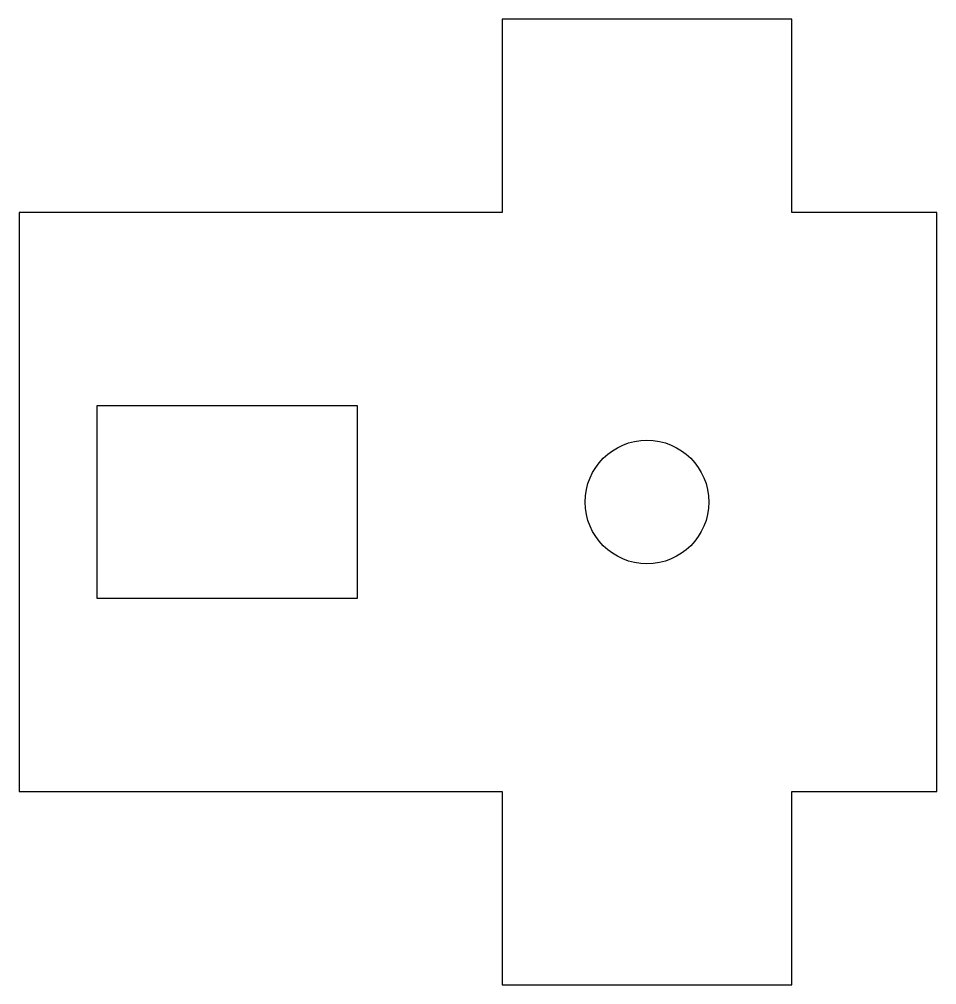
# Model space of a CAD drawing. Header units: millimetres. Extents: x -23.8 to 0, y -5 to 20.
import ezdxf

# ---------------------------------------------------------------- set-up
doc = ezdxf.new("R2010")
doc.units = ezdxf.units.MM

msp = doc.modelspace()

# ---------------------------------------------------------------- linework, layer by layer
for points in [[(-3.75, 0), (0, 0), (0, 15), (-3.75, 15), (-3.75, 20), (-11.25, 20), (-11.25, 15), (-23.75, 15), (-23.75, 0), (-11.25, 0), (-11.25, -5), (-3.75, -5)], [(-21.731, 5), (-21.731, 10), (-15, 10), (-15, 5)]]:
    msp.add_lwpolyline(points, close=True)
msp.add_circle((-7.5, 7.5), 1.6)

doc.saveas('drawing.dxf')
